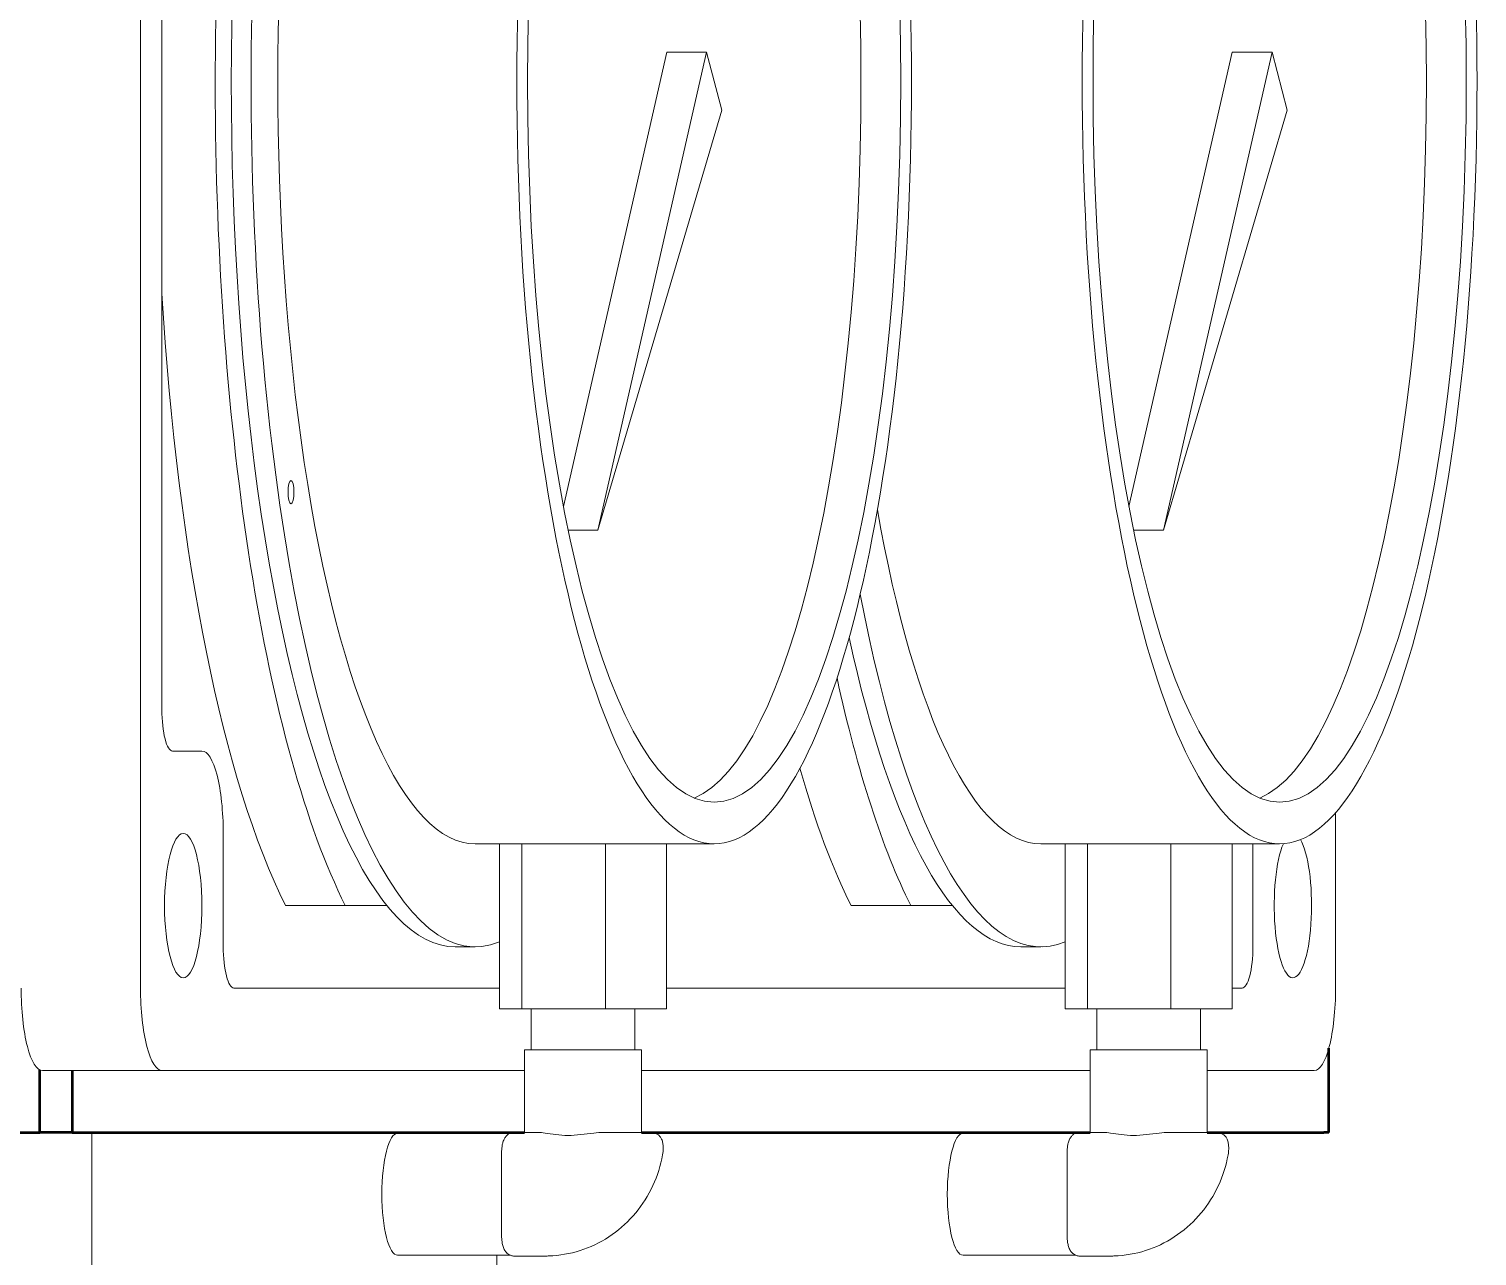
# Model space of a CAD drawing. Header units: inches. Extents: x 15 to 402, y 6 to 261.
# Drawn here: x 215.048 to 219.439, y 99.514 to 103.235 of the extents above; entities that cross this region are included whole.
import ezdxf

# ---------------------------------------------------------------- set-up
doc = ezdxf.new("R2010")
doc.units = ezdxf.units.IN
doc.header["$LTSCALE"] = 12
doc.header["$MEASUREMENT"] = 0
doc.layers.add('Visible (ANSI)', color=7, linetype='Continuous', lineweight=50)

msp = doc.modelspace()

# ---------------------------------------------------------------- linework, layer by layer
at = {"layer": 'Visible (ANSI)', "linetype": 'Continuous', "lineweight": 18}
for p, q in [((215.386752, 100.326622), (215.386752, 107.826622)), ((215.451466, 101.170372), (215.451466, 106.982872)), ((216.669089, 101.786514), (216.982354, 103.164975)), ((216.773655, 101.715342), (217.103095, 103.164975)), ((216.982354, 103.164975), (217.103095, 103.164975)), ((217.103095, 103.164975), (217.148848, 102.988198)), ((218.383747, 101.786514), (218.697012, 103.164975)), ((218.488313, 101.715342), (218.817753, 103.164975)), ((218.697012, 103.164975), (218.817753, 103.164975)), ((218.817753, 103.164975), (218.863506, 102.988198)), ((217.148848, 102.988198), (216.773655, 101.715342)), ((218.863506, 102.988198), (218.488313, 101.715342)), ((216.683138, 101.715342), (216.773655, 101.715342)), ((218.397796, 101.715342), (218.488313, 101.715342)), ((215.572778, 101.045372), (215.483819, 101.045372)), ((219.010219, 100.85886), (219.010219, 100.326622)), ((215.637483, 100.451657), (215.637483, 100.795372)), ((216.401527, 100.764087), (216.475313, 100.764087)), ((216.543184, 100.764087), (216.475313, 100.764087)), ((216.475313, 100.764087), (216.475313, 100.264087)), ((216.79648, 100.764087), (216.543184, 100.764087)), ((216.543184, 100.764087), (216.543184, 100.264087)), ((216.981905, 100.764087), (216.79648, 100.764087)), ((216.79648, 100.764087), (216.79648, 100.264087)), ((216.981905, 100.764087), (216.981905, 100.264087)), ((216.981905, 100.764087), (217.125971, 100.764087)), ((218.116185, 100.764087), (218.189971, 100.764087)), ((218.257842, 100.764087), (218.189971, 100.764087)), ((218.189971, 100.764087), (218.189971, 100.264087)), ((218.511138, 100.764087), (218.257842, 100.764087)), ((218.257842, 100.764087), (218.257842, 100.264087)), ((218.696563, 100.764087), (218.511138, 100.764087)), ((218.511138, 100.764087), (218.511138, 100.264087)), ((218.696563, 100.764087), (218.696563, 100.264087)), ((218.696563, 100.764087), (218.840629, 100.764087)), ((218.759488, 100.764087), (218.759488, 100.451657)), ((215.82653, 100.576657), (216.007641, 100.576657)), ((216.133944, 100.576657), (216.007641, 100.576657)), ((217.541188, 100.576657), (217.722299, 100.576657)), ((217.848602, 100.576657), (217.722299, 100.576657)), ((216.341157, 100.451587), (216.401527, 100.451587)), ((218.055815, 100.451587), (218.116185, 100.451587)), ((216.475313, 100.326657), (215.669836, 100.326657)), ((218.189971, 100.326657), (216.981905, 100.326657)), ((218.727136, 100.326657), (218.696563, 100.326657)), ((216.475313, 100.264087), (216.543184, 100.264087)), ((216.543184, 100.264087), (216.79648, 100.264087)), ((216.571629, 100.264087), (216.571629, 100.139087)), ((216.79648, 100.264087), (216.981905, 100.264087)), ((216.88559, 100.264087), (216.88559, 100.139087)), ((218.189971, 100.264087), (218.257842, 100.264087)), ((218.257842, 100.264087), (218.511138, 100.264087)), ((218.286287, 100.264087), (218.286287, 100.139087)), ((218.511138, 100.264087), (218.696563, 100.264087)), ((218.600248, 100.264087), (218.600248, 100.139087)), ((216.906108, 100.139087), (216.55111, 100.139087)), ((216.55111, 100.139087), (216.55111, 99.889087)), ((216.906108, 100.139087), (216.906108, 99.889087)), ((218.620766, 100.139087), (218.265768, 100.139087)), ((218.265768, 100.139087), (218.265768, 99.889087)), ((218.620766, 100.139087), (218.620766, 99.889087)), ((215.089235, 100.076622), (215.451457, 100.076622)), ((216.55111, 100.076622), (215.451457, 100.076622)), ((218.265768, 100.076622), (216.906108, 100.076622)), ((218.945514, 100.076622), (218.620766, 100.076622)), ((215.239499, 99.889122), (215.239499, 97.264122)), ((216.508147, 99.886847), (216.166216, 99.886847)), ((216.466902, 99.886847), (216.466902, 99.889122)), ((216.591896, 99.889087), (216.519957, 99.889087)), ((216.531606, 99.889122), (216.531606, 99.889087)), ((216.861081, 99.889087), (216.790403, 99.889087)), ((216.892436, 99.889087), (216.861081, 99.889087)), ((216.935999, 99.889087), (216.904644, 99.889087)), ((218.222805, 99.886847), (217.880874, 99.886847)), ((218.306554, 99.889087), (218.234615, 99.889087)), ((218.575739, 99.889087), (218.505061, 99.889087)), ((218.607094, 99.889087), (218.575739, 99.889087)), ((218.650657, 99.889087), (218.619302, 99.889087)), ((216.481545, 99.826587), (216.481545, 99.711459)), ((218.196203, 99.826587), (218.196203, 99.711459)), ((216.481545, 99.691714), (216.481545, 99.576587)), ((218.196203, 99.691714), (218.196203, 99.576587)), ((216.508147, 99.516327), (216.166216, 99.516327)), ((216.466902, 97.264122), (216.466902, 99.516327)), ((216.519957, 99.514087), (216.529098, 99.514087)), ((216.529098, 99.514087), (216.609951, 99.514087)), ((218.222805, 99.516327), (217.880874, 99.516327)), ((218.234615, 99.514087), (218.243756, 99.514087)), ((218.243756, 99.514087), (218.324609, 99.514087))]:
    msp.add_line(p, q, dxfattribs=at)
at = {"layer": 'Visible (ANSI)'}
for p, q in [((218.989847, 99.889122), (218.989847, 100.144523)), ((215.081433, 99.889122), (215.081433, 100.078446)), ((215.179784, 100.076622), (215.179784, 99.889122)), ((214.697512, 99.889122), (215.081433, 99.889122)), ((215.179784, 99.889122), (215.081433, 99.889122)), ((215.179784, 99.889122), (216.55111, 99.889122)), ((216.906108, 99.889122), (218.265768, 99.889122)), ((218.620766, 99.889122), (218.97494, 99.889122)), ((218.989847, 99.889122), (218.97494, 99.889122))]:
    msp.add_line(p, q, dxfattribs=at)
at = {"layer": 'Visible (ANSI)', "linetype": 'Continuous', "lineweight": 18}
for centre, major_axis, start_param, end_param in [((216.341157, 103.076587), (0, 2.8125), 5.6776934, 8.94884126), ((216.401527, 103.076587), (0, -2.625), 2.64866739, 6.39200472), ((216.341157, 103.076587), (0, -2.625), 3.14159265, 6.28318531), ((216.401527, 103.076587), (0, -2.3125), 3.14159265, 6.28318531), ((217.005231, 103.076587), (0, -2.186419), 0.10688617, 3.03470649), ((218.719889, 103.076587), (0, -2.186419), 0.10688617, 3.03470649), ((216.160046, 103.076587), (0, 2.8125), 1.80187972, 2.66565596), ((218.116185, 103.076587), (0, -2.3125), 5.30904378, 6.28318531), ((218.116185, 103.076587), (0, -2.625), 5.34656589, 6.39200472), ((218.055815, 103.076587), (0, -2.625), 5.41040632, 6.28318531), ((218.055815, 103.076587), (0, 2.8125), 2.26978424, 2.66565596), ((215.483819, 101.170372), (0, -0.125), 4.71238898, 6.28318531), ((215.572778, 100.795372), (0, 0.25), 4.71238898, 6.28318531), ((217.874704, 103.076587), (0, 2.8125), 2.40500456, 2.66565596), ((218.880809, 100.576622), (0, -0.21875), 3.67941544, 9.01099268), ((215.669836, 100.451657), (0, -0.125), 4.71238898, 6.28318531), ((218.727136, 100.451657), (0, -0.125), 0, 1.57079633), ((215.089235, 100.326622), (0, -0.25), 4.71238898, 6.28318531), ((215.451457, 100.326622), (0, -0.25), 4.71238898, 6.28318531), ((218.945514, 100.326622), (0, -0.25), 0, 1.57079633), ((216.166216, 99.701587), (0, 0.18526), 0, 3.14159265), ((217.880874, 99.701587), (0, 0.18526), 0, 3.14159265)]:
    msp.add_ellipse(centre, major_axis=major_axis, ratio=0.25881905, start_param=start_param, end_param=end_param, dxfattribs=at)
for centre, major_axis in [((217.125971, 103.076587), (0, 2.3125)), ((218.840629, 103.076587), (0, 2.3125)), ((217.125971, 103.076587), (0, 2.186419)), ((218.840629, 103.076587), (0, 2.186419)), ((215.842872, 101.830389), (0, -0.035)), ((215.516162, 100.576622), (0, 0.21875))]:
    msp.add_ellipse(centre, major_axis=major_axis, ratio=0.25881905, dxfattribs=at)
for points, knots in [([(216.519957, 99.889087), (216.516417, 99.889087), (216.5129, 99.88847), (216.506433, 99.886331), (216.503576, 99.884768), (216.498288, 99.881069), (216.496159, 99.87891), (216.49201, 99.873962), (216.490484, 99.871318), (216.4871, 99.864551), (216.485898, 99.860732), (216.483913, 99.852968), (216.483211, 99.849055), (216.482164, 99.840985), (216.481829, 99.836841), (216.481585, 99.830633), (216.481545, 99.82861), (216.481545, 99.826587)], [1.57079633, 1.57079633, 1.57079633, 1.57079633, 1.65621802, 1.65621802, 1.74993133, 1.74993133, 1.87020452, 1.87020452, 2.04836576, 2.04836576, 2.36252503, 2.36252503, 2.67668429, 2.67668429, 2.99084356, 2.99084356, 3.14159265, 3.14159265, 3.14159265, 3.14159265]), ([(216.591896, 99.889087), (216.59835, 99.88909), (216.605553, 99.888268), (216.633256, 99.884254), (216.657402, 99.879809), (216.682669, 99.879809), (216.707936, 99.879809), (216.735203, 99.884254), (216.771012, 99.888268), (216.78092, 99.88909), (216.790403, 99.889087)], [2.000751798, 2.000751798, 2.000751798, 2.000751798, 2.079672535, 2.079672535, 2.279000165, 2.279000165, 2.279000165, 2.478327794, 2.478327794, 2.557248531, 2.557248531, 2.557248531, 2.557248531]), ([(216.892436, 99.889087), (216.895513, 99.889128), (216.898083, 99.889046), (216.90006, 99.889046), (216.902037, 99.889046), (216.903584, 99.889128), (216.904644, 99.889087)], [1.118517942, 1.118517942, 1.118517942, 1.118517942, 1.176718059, 1.176718059, 1.176718059, 1.234918175, 1.234918175, 1.234918175, 1.234918175]), ([(216.935999, 99.889087), (216.939537, 99.889087), (216.943167, 99.888463), (216.949761, 99.886212), (216.952676, 99.884588), (216.95796, 99.880752), (216.960088, 99.878516), (216.964075, 99.873501), (216.965499, 99.870861), (216.968552, 99.864164), (216.969513, 99.860446), (216.971021, 99.852582), (216.971402, 99.848435), (216.97163, 99.839869), (216.971459, 99.835524), (216.970726, 99.827871), (216.970274, 99.824585), (216.969695, 99.821331)], [0, 0, 0, 0, 0.007047672, 0.007047672, 0.014364631, 0.014364631, 0.02337213, 0.02337213, 0.036161154, 0.036161154, 0.05860048, 0.05860048, 0.08453699, 0.08453699, 0.1104735, 0.1104735, 0.12968255, 0.12968255, 0.12968255, 0.12968255]), ([(218.234615, 99.889087), (218.231075, 99.889087), (218.227558, 99.88847), (218.221091, 99.886331), (218.218234, 99.884768), (218.212946, 99.881069), (218.210817, 99.87891), (218.206668, 99.873962), (218.205142, 99.871318), (218.201758, 99.864551), (218.200556, 99.860732), (218.198571, 99.852968), (218.197869, 99.849055), (218.196822, 99.840985), (218.196487, 99.836841), (218.196243, 99.830633), (218.196203, 99.82861), (218.196203, 99.826587)], [1.57079633, 1.57079633, 1.57079633, 1.57079633, 1.65621802, 1.65621802, 1.74993133, 1.74993133, 1.87020452, 1.87020452, 2.04836576, 2.04836576, 2.36252503, 2.36252503, 2.67668429, 2.67668429, 2.99084356, 2.99084356, 3.14159265, 3.14159265, 3.14159265, 3.14159265]), ([(218.306554, 99.889087), (218.313008, 99.88909), (218.320211, 99.888268), (218.347914, 99.884254), (218.37206, 99.879809), (218.397327, 99.879809), (218.422594, 99.879809), (218.449861, 99.884254), (218.48567, 99.888268), (218.495578, 99.88909), (218.505061, 99.889087)], [2.000751798, 2.000751798, 2.000751798, 2.000751798, 2.079672535, 2.079672535, 2.279000165, 2.279000165, 2.279000165, 2.478327794, 2.478327794, 2.557248531, 2.557248531, 2.557248531, 2.557248531]), ([(218.607094, 99.889087), (218.610171, 99.889128), (218.612741, 99.889046), (218.614718, 99.889046), (218.616695, 99.889046), (218.618242, 99.889128), (218.619302, 99.889087)], [1.118517942, 1.118517942, 1.118517942, 1.118517942, 1.176718059, 1.176718059, 1.176718059, 1.234918175, 1.234918175, 1.234918175, 1.234918175]), ([(218.650657, 99.889087), (218.654195, 99.889087), (218.657826, 99.888463), (218.664419, 99.886212), (218.667334, 99.884588), (218.672618, 99.880752), (218.674746, 99.878516), (218.678733, 99.873501), (218.680157, 99.870861), (218.683211, 99.864164), (218.684171, 99.860446), (218.685679, 99.852582), (218.68606, 99.848435), (218.686288, 99.839869), (218.686117, 99.835524), (218.685384, 99.827871), (218.684932, 99.824585), (218.684353, 99.821331)], [0, 0, 0, 0, 0.007047672, 0.007047672, 0.014364631, 0.014364631, 0.02337213, 0.02337213, 0.036161154, 0.036161154, 0.05860048, 0.05860048, 0.08453699, 0.08453699, 0.1104735, 0.1104735, 0.12968255, 0.12968255, 0.12968255, 0.12968255]), ([(216.636753, 99.514929), (216.668783, 99.517148), (216.700519, 99.523776), (216.761177, 99.545368), (216.790093, 99.56033), (216.843096, 99.597513), (216.867178, 99.619729), (216.908862, 99.669846), (216.926462, 99.697743), (216.953995, 99.757279), (216.963927, 99.788913), (216.969695, 99.821331)], [3.20841338, 3.20841338, 3.20841338, 3.20841338, 3.47277545, 3.47277545, 3.73713752, 3.73713752, 4.00149959, 4.00149959, 4.26586166, 4.26586166, 4.53022373, 4.53022373, 4.53022373, 4.53022373]), ([(218.351411, 99.514929), (218.383441, 99.517148), (218.415177, 99.523776), (218.475835, 99.545368), (218.504751, 99.56033), (218.557754, 99.597513), (218.581836, 99.619729), (218.62352, 99.669846), (218.64112, 99.697743), (218.668653, 99.757279), (218.678585, 99.788913), (218.684353, 99.821331)], [3.20841338, 3.20841338, 3.20841338, 3.20841338, 3.47277545, 3.47277545, 3.73713752, 3.73713752, 4.00149959, 4.00149959, 4.26586166, 4.26586166, 4.53022373, 4.53022373, 4.53022373, 4.53022373]), ([(216.481526, 99.691715), (216.481535, 99.695043), (216.481546, 99.698339), (216.481546, 99.701587), (216.481546, 99.704834), (216.481535, 99.708131), (216.481526, 99.711458)], [1.288921134, 1.288921134, 1.288921134, 1.288921134, 1.3136672914, 1.3136672914, 1.3136672914, 1.3384134489, 1.3384134489, 1.3384134489, 1.3384134489]), ([(218.196184, 99.691715), (218.196193, 99.695043), (218.196204, 99.698339), (218.196204, 99.701587), (218.196204, 99.704834), (218.196193, 99.708131), (218.196184, 99.711458)], [1.288921134, 1.288921134, 1.288921134, 1.288921134, 1.3136672914, 1.3136672914, 1.3136672914, 1.3384134489, 1.3384134489, 1.3384134489, 1.3384134489]), ([(216.481545, 99.576587), (216.481545, 99.57237), (216.481715, 99.568156), (216.482409, 99.559903), (216.482929, 99.555872), (216.484408, 99.548007), (216.485339, 99.544194), (216.488166, 99.536259), (216.489809, 99.532112), (216.495111, 99.525456), (216.496583, 99.523835), (216.501262, 99.519786), (216.505059, 99.51726), (216.513063, 99.514674), (216.5165, 99.514087), (216.519957, 99.514087)], [3.14159265, 3.14159265, 3.14159265, 3.14159265, 3.45575192, 3.45575192, 3.76991118, 3.76991118, 4.08407045, 4.08407045, 4.39822972, 4.39822972, 4.4920126, 4.4920126, 4.6289609, 4.6289609, 4.71238898, 4.71238898, 4.71238898, 4.71238898]), ([(218.196203, 99.576587), (218.196203, 99.57237), (218.196373, 99.568156), (218.197067, 99.559903), (218.197587, 99.555872), (218.199066, 99.548007), (218.199997, 99.544194), (218.202824, 99.536259), (218.204467, 99.532112), (218.209769, 99.525456), (218.211241, 99.523835), (218.21592, 99.519786), (218.219717, 99.51726), (218.227721, 99.514674), (218.231158, 99.514087), (218.234615, 99.514087)], [3.14159265, 3.14159265, 3.14159265, 3.14159265, 3.45575192, 3.45575192, 3.76991118, 3.76991118, 4.08407045, 4.08407045, 4.39822972, 4.39822972, 4.4920126, 4.4920126, 4.6289609, 4.6289609, 4.71238898, 4.71238898, 4.71238898, 4.71238898]), ([(216.636753, 99.514929), (216.634932, 99.514802), (216.633069, 99.51469), (216.629322, 99.514496), (216.62744, 99.514415), (216.623725, 99.514282), (216.621897, 99.514231), (216.618302, 99.514153), (216.616546, 99.514127), (216.61315, 99.514094), (216.611507, 99.514087), (216.609951, 99.514087)], [0, 0, 0, 0, 0.0129633587, 0.0129633587, 0.0259267175, 0.0259267175, 0.0388900762, 0.0388900762, 0.051853435, 0.051853435, 0.0648167937, 0.0648167937, 0.0648167937, 0.0648167937]), ([(218.351411, 99.514929), (218.34959, 99.514802), (218.347727, 99.51469), (218.34398, 99.514496), (218.342098, 99.514415), (218.338383, 99.514282), (218.336555, 99.514231), (218.33296, 99.514153), (218.331204, 99.514127), (218.327808, 99.514094), (218.326165, 99.514087), (218.324609, 99.514087)], [0, 0, 0, 0, 0.0129633587, 0.0129633587, 0.0259267175, 0.0259267175, 0.0388900762, 0.0388900762, 0.051853435, 0.051853435, 0.0648167937, 0.0648167937, 0.0648167937, 0.0648167937])]:
    msp.add_open_spline(points, degree=3, knots=knots, dxfattribs=at)

doc.saveas('drawing.dxf')
